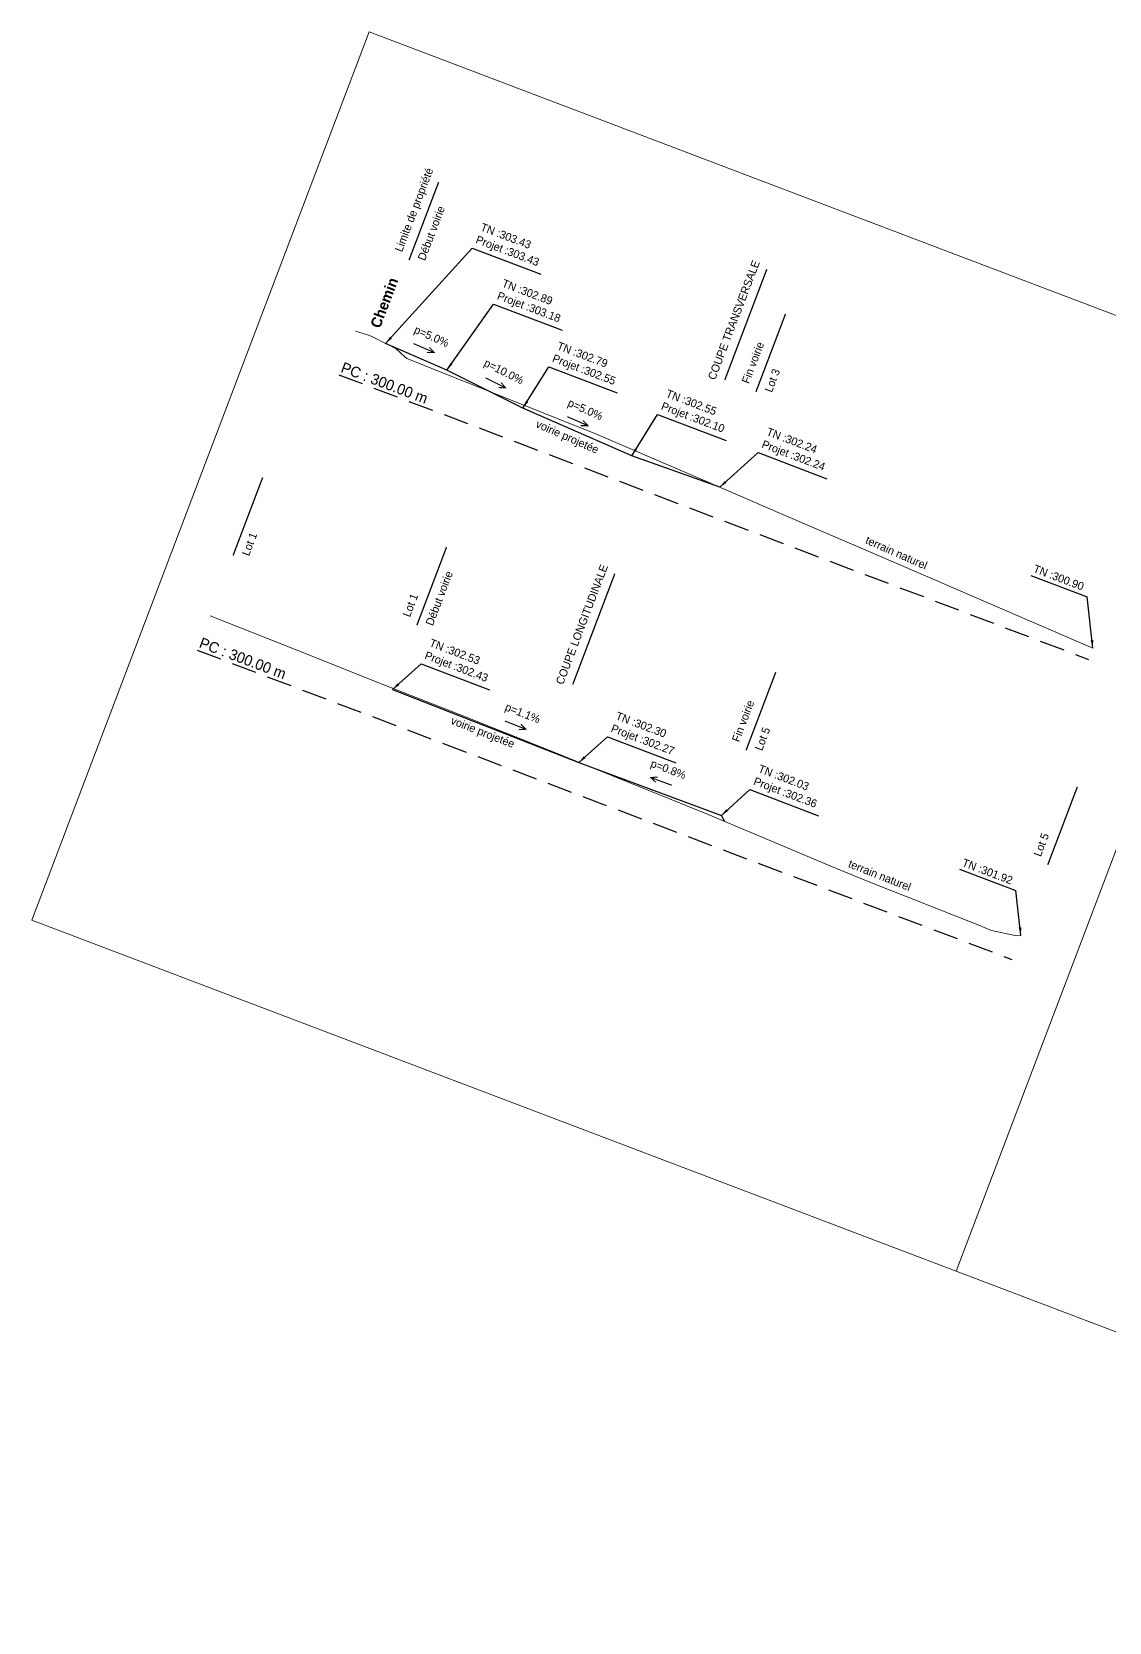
# Model space of a CAD drawing. Header units: metres. Extents: x 1851427 to 1852022, y 5183007 to 5183309.
# Drawn here: x 1851858.4 to 1851939.2, y 5183007.5 to 5183126.7 of the extents above; entities that cross this region are included whole.
import ezdxf
from ezdxf.enums import TextEntityAlignment as Align

# ---------------------------------------------------------------- set-up
doc = ezdxf.new("R2010")
doc.units = ezdxf.units.M
doc.header["$LTSCALE"] = 2.5
doc.linetypes.add('L5', pattern=[1.15, 0.8, -0.175, 0, -0.175])
doc.linetypes.add('L8', pattern=[0.225, 0.15, -0.075])
doc.layers.get('0').update_dxf_attribs({"linetype": 'CONTINUOUS', "lineweight": 30})
doc.layers.add('CADRE', color=7, linetype='CONTINUOUS', lineweight=13, true_color=0x285a87)
for name, color, linetype in [('Plong_Constructions', 7, 'CONTINUOUS'), ('Plong_Courbes', 7, 'CONTINUOUS'), ('Plong_Textes', 7, 'CONTINUOUS'), ('PRO_VOI', 7, 'CONTINUOUS'), ('PRO_VOI_TXT', 7, 'CONTINUOUS')]:
    doc.layers.add(name, color=color, linetype=linetype)
for name, color, linetype, lineweight in [('PRO_PAR', 1, 'CONTINUOUS', 35), ('PRO_PL_AXES', 193, 'L5', 15), ('PRO_VOI_PENTE', 1, 'CONTINUOUS', 15), ('VOI_NOM', 170, 'CONTINUOUS', 40)]:
    doc.layers.add(name, color=color, linetype=linetype, lineweight=lineweight)
doc.styles.add('_ECRITURE_GRAS', font='')
doc.styles.add('Centruy Gothic', font='')
doc.styles.add('Ecriture', font='')
doc.styles.get("Standard").update_dxf_attribs({"font": 'Arial.ttf'})
doc.styles.get('_ECRITURE_GRAS').set_extended_font_data('NewsGoth BT', bold=True)
doc.styles.get('Centruy Gothic').set_extended_font_data('NewsGoth BT')
doc.styles.get('Ecriture').set_extended_font_data('NewsGoth BT')
doc.dimstyles.get("Standard").update_dxf_attribs({"dimtxt": 0.18, "dimasz": 0.18, "dimexe": 0.18, "dimexo": 0.0625, "dimgap": 0.09, "dimtad": 0, "dimtih": 1, "dimtoh": 1, "dimdec": 4, "dimzin": 0, "dimdsep": 46, "dimtxsty": 'Standard', "dimcen": 0.09, "dimadec": 0, "dimazin": 0, "dimtfac": 1, "dimtdec": 4, "dimtofl": 0, "dimtmove": 0, "dimatfit": 3, "dimfxl": 1, "dimtolj": 1, "dimtzin": 0, "dimarcsym": 0})

# ---------------------------------------------------------------- blocks, each defined once
blk = doc.blocks.new('fleche')
at = {"color": 0, "linetype": 'ByBlock', "lineweight": -2, "const_width": 0.049, "flags": 128}
for points in [[(0, 0), (1.021, -0.075)], [(0.717, -0.181), (1.021, -0.075), (0.736, 0.074)]]:
    blk.add_lwpolyline(points, dxfattribs=at)

msp = doc.modelspace()

# ---------------------------------------------------------------- linework, layer by layer
at = {"layer": 'CADRE'}
for points in [[(1851883.686, 5183126.7), (1851952.985, 5183100.39), (1851927.695, 5183033.779), (1851858.396, 5183060.09)], [(1851952.985, 5183100.39), (1852022.283, 5183074.08), (1851996.993, 5183007.469), (1851927.695, 5183033.779)]]:
    msp.add_lwpolyline(points, close=True, dxfattribs=at)
at = {"layer": 'Plong_Constructions', "linetype": 'L8', "ltscale": 5}
for p, q in [((1851881.413, 5183100.993), (1851937.623, 5183079.652)), ((1851870.791, 5183080.348), (1851931.868, 5183057.159))]:
    msp.add_line(p, q, dxfattribs=at)
at = {"layer": 'Plong_Courbes', "color": 253, "linetype": 'Continuous', "lineweight": 0, "flags": 128}
msp.add_lwpolyline([(1851882.651, 5183104.253), (1851882.651, 5183104.253), (1851883.645, 5183103.948), (1851883.842, 5183103.886), (1851884.034, 5183103.787), (1851884.919, 5183103.334)], dxfattribs=at)
at = {"layer": 'Plong_Courbes', "color": 71, "linetype": 'Continuous', "lineweight": 0, "flags": 128}
for points in [[(1851884.919, 5183103.334), (1851885.038, 5183103.279), (1851885.719, 5183102.934), (1851886.356, 5183102.332), (1851886.518, 5183102.197), (1851899.981, 5183096.843), (1851900.565, 5183096.607), (1851910.551, 5183092.3), (1851914.516, 5183090.588), (1851914.704, 5183090.508), (1851925.572, 5183085.829), (1851928.977, 5183084.358), (1851937.942, 5183080.491)], [(1851871.766, 5183082.916), (1851878.079, 5183080.421), (1851884.674, 5183077.799), (1851890.465, 5183075.517), (1851896.983, 5183072.926), (1851903.217, 5183070.387), (1851908.93, 5183068.087), (1851918.287, 5183064.136), (1851921.085, 5183063.002), (1851929.382, 5183059.719), (1851930.351, 5183059.319), (1851932.208, 5183058.934), (1851932.548, 5183058.952)]]:
    msp.add_lwpolyline(points, dxfattribs=at)
at = {"layer": 'PRO_PAR', "const_width": 0.1, "flags": 128}
for points in [[(1851886.675, 5183109.584), (1851888.894, 5183115.43)], [(1851912.684, 5183099.71), (1851914.903, 5183105.555)], [(1851873.485, 5183087.444), (1851875.704, 5183093.289)], [(1851887.265, 5183082.212), (1851889.485, 5183088.057)], [(1851911.946, 5183072.841), (1851914.166, 5183078.687)], [(1851934.562, 5183064.255), (1851936.781, 5183070.101)]]:
    msp.add_lwpolyline(points, dxfattribs=at)
at = {"layer": 'PRO_PL_AXES', "const_width": 0.1, "flags": 128}
for points in [[(1851910.347, 5183100.597), (1851913.497, 5183108.897)], [(1851898.951, 5183077.775), (1851902.102, 5183086.074)]]:
    msp.add_lwpolyline(points, dxfattribs=at)
at = {"layer": 'PRO_VOI', "color": 1, "flags": 128}
for points in [[(1851909.966, 5183092.552), (1851903.372, 5183094.906), (1851895.21, 5183098.481), (1851889.505, 5183101.326), (1851884.919, 5183103.334)], [(1851885.434, 5183077.388), (1851899.4, 5183071.914), (1851910.091, 5183067.955), (1851910.29, 5183067.513)]]:
    msp.add_lwpolyline(points, dxfattribs=at)
at = {"layer": 'PRO_VOI_TXT', "color": 157, "true_color": 0x285a87, "flags": 128}
for points in [[(1851891.406, 5183110.491), (1851896.545, 5183108.54)], [(1851893.014, 5183106.281), (1851898.154, 5183104.33)], [(1851897.146, 5183101.587), (1851902.285, 5183099.636)], [(1851905.308, 5183098.012), (1851910.448, 5183096.061)], [(1851912.846, 5183095.15), (1851917.986, 5183093.199)], [(1851933.286, 5183085.95), (1851937.512, 5183084.345)], [(1851887.576, 5183079.32), (1851892.716, 5183077.369)], [(1851901.543, 5183073.847), (1851906.682, 5183071.895)], [(1851912.233, 5183069.884), (1851917.372, 5183067.933)], [(1851927.947, 5183063.918), (1851932.173, 5183062.314)]]:
    msp.add_lwpolyline(points, dxfattribs=at)

# ---------------------------------------------------------------- block references
at = {"layer": 'PRO_VOI_PENTE', "linetype": 'Continuous'}
for p, xscale, yscale, zscale, rotation in [((1851887.014, 5183103.329, 0.001), 1.649615624993943, 1.649615624993943, 1.649615624993943, 340.5658424480987), ((1851892.403, 5183100.757, 0.001), 1.649615624993942, 1.649615624993942, 1.649615624993942, 337.7176546014082), ((1851898.539, 5183097.849, 0.001), 1.649615624993943, 1.649615624993943, 1.649615624993943, 340.5658425824589), ((1851893.866, 5183075.029, 0.001), 1.649615624993943, 1.649615624993943, 1.649615624993943, 342.8171160068615), ((1851906.382, 5183070.21, 0.001), 1.649615624993943, 1.649615624993943, 1.649615624993943, 163.8954711105417)]:
    msp.add_blockref('fleche', p, dxfattribs=dict(at, xscale=xscale, yscale=yscale, zscale=zscale, rotation=rotation))

# ---------------------------------------------------------------- texts
at = {"layer": 'Plong_Courbes', "color": 71, "linetype": 'Continuous', "lineweight": 0, "style": 'Centruy Gothic'}
for rotation, p in [(336.23604, (1851923.098, 5183087.374)), (338.41671, (1851921.851, 5183063.185))]:
    msp.add_text('terrain naturel', height=0.6, rotation=rotation, dxfattribs=at).set_placement(p, align=Align.CENTER)
at = {"layer": 'Plong_Textes', "style": 'Ecriture'}
for p in [(1851881.498, 5183101.217), (1851870.876, 5183080.572)]:
    msp.add_text('PC : 300.00 m', height=0.8, rotation=339.20997, dxfattribs=at).set_placement(p)
at = {"layer": 'PRO_PL_AXES', "style": 'Ecriture'}
for s, p in [('COUPE TRANSVERSALE', (1851911.025, 5183105.093)), ('COUPE LONGITUDINALE', (1851899.63, 5183082.271))]:
    msp.add_text(s, height=0.6, rotation=69.20997, dxfattribs=at).set_placement(p, align=Align.MIDDLE_CENTER)
at = {"layer": 'PRO_VOI_PENTE', "linetype": 'Continuous', "ltscale": 0.2, "style": 'Centruy Gothic'}
for s, rotation, p in [('p=5.0%%%', 336.23604, (1851888.25, 5183103.597, 0.001)), ('p=10.0%%%', 333.38785, (1851893.652, 5183100.963, 0.001)), ('p=5.0%%%', 336.23604, (1851899.776, 5183098.117, 0.001)), ('voirie projetée', 336.23604, (1851898.429, 5183096.069)), ('p=1.1%%%', 338.48731, (1851895.091, 5183075.345, 0.001)), ('voirie projetée', 338.59884, (1851892.099, 5183073.918)), ('p=0.8%%%', 339.56566, (1851906.018, 5183071.136))]:
    msp.add_text(s, height=0.6, rotation=rotation, dxfattribs=at).set_placement(p, align=Align.CENTER)
at = {"layer": 'PRO_VOI_TXT', "color": 157, "true_color": 0x285a87, "style": 'Ecriture'}
for s, height, rotation, p in [('Limite de propriété', 0.59998, 69.20997, (1851885.868, 5183110.253)), ('Début voirie', 0.59998, 69.20997, (1851887.585, 5183109.601)), ('TN :303.43', 0.6, 339.20997, (1851892.082, 5183112.105)), ('TN :302.89', 0.6, 339.20997, (1851893.691, 5183107.895)), ('TN :302.79', 0.6, 339.20997, (1851897.822, 5183103.201)), ('Fin voirie', 0.6, 69.20997, (1851911.877, 5183100.378)), ('Lot 3', 0.6, 69.20997, (1851913.594, 5183099.726)), ('TN :302.55', 0.6, 339.20997, (1851905.985, 5183099.625)), ('TN :302.24', 0.6, 339.20997, (1851913.523, 5183096.764)), ('Lot 1', 0.6, 69.20997, (1851874.395, 5183087.46)), ('TN :300.90', 0.6, 339.20997, (1851933.526, 5183086.491)), ('Début voirie', 0.59998, 69.20997, (1851888.176, 5183082.228)), ('Lot 1', 0.6, 69.20997, (1851886.459, 5183082.88)), ('TN :302.53', 0.6, 339.20997, (1851888.253, 5183080.934)), ('TN :302.30', 0.6, 339.20997, (1851902.22, 5183075.46)), ('Fin voirie', 0.6, 69.20997, (1851911.14, 5183073.51)), ('Lot 5', 0.6, 69.20997, (1851912.857, 5183072.858)), ('TN :302.03', 0.6, 339.20997, (1851912.909, 5183071.498)), ('Lot 5', 0.6, 69.20997, (1851933.755, 5183064.923)), ('TN :301.92', 0.6, 339.20997, (1851928.187, 5183064.459))]:
    msp.add_text(s, height=height, rotation=rotation, dxfattribs=at).set_placement(p, align=Align.MIDDLE_LEFT)
at = {"layer": 'PRO_VOI_TXT', "color": 20, "true_color": 0xeb2600, "style": 'Ecriture'}
for s, p in [('Projet :303.43', (1851891.727, 5183111.17)), ('Projet :303.18', (1851893.336, 5183106.96)), ('Projet :302.55', (1851897.467, 5183102.266)), ('Projet :302.10', (1851905.63, 5183098.691)), ('Projet :302.24', (1851913.168, 5183095.829)), ('Projet :302.43', (1851887.898, 5183079.999)), ('Projet :302.27', (1851901.865, 5183074.525)), ('Projet :302.36', (1851912.554, 5183070.563))]:
    msp.add_text(s, height=0.59998, rotation=339.20997, dxfattribs=at).set_placement(p, align=Align.MIDDLE_LEFT)
at = {"layer": 'VOI_NOM', "style": '_ECRITURE_GRAS'}
msp.add_text('Chemin', height=0.8, rotation=69.20997, dxfattribs=at).set_placement((1851884.497, 5183104.414))

# ---------------------------------------------------------------- leaders
at = {"layer": 'PRO_VOI_TXT', "color": 157, "true_color": 0x285a87}
for points in [[(1851884.919, 5183103.334), (1851891.406, 5183110.491)], [(1851889.505, 5183101.326), (1851893.014, 5183106.281)], [(1851895.21, 5183098.481), (1851897.146, 5183101.587)], [(1851903.372, 5183094.906), (1851905.308, 5183098.012)], [(1851909.966, 5183092.552), (1851912.846, 5183095.15)], [(1851937.942, 5183080.491), (1851937.512, 5183084.345)], [(1851885.434, 5183077.388), (1851887.576, 5183079.32)], [(1851899.4, 5183071.914), (1851901.543, 5183073.847)], [(1851910.09, 5183067.952), (1851912.233, 5183069.884)], [(1851932.548, 5183058.952), (1851932.173, 5183062.314)]]:
    msp.add_leader(points, dimstyle='Standard', override={"dimasz": 0.6, "dimgap": 0.09, "dimtad": 0, "dimclrd": 0}, dxfattribs=at)

doc.saveas('drawing.dxf')
